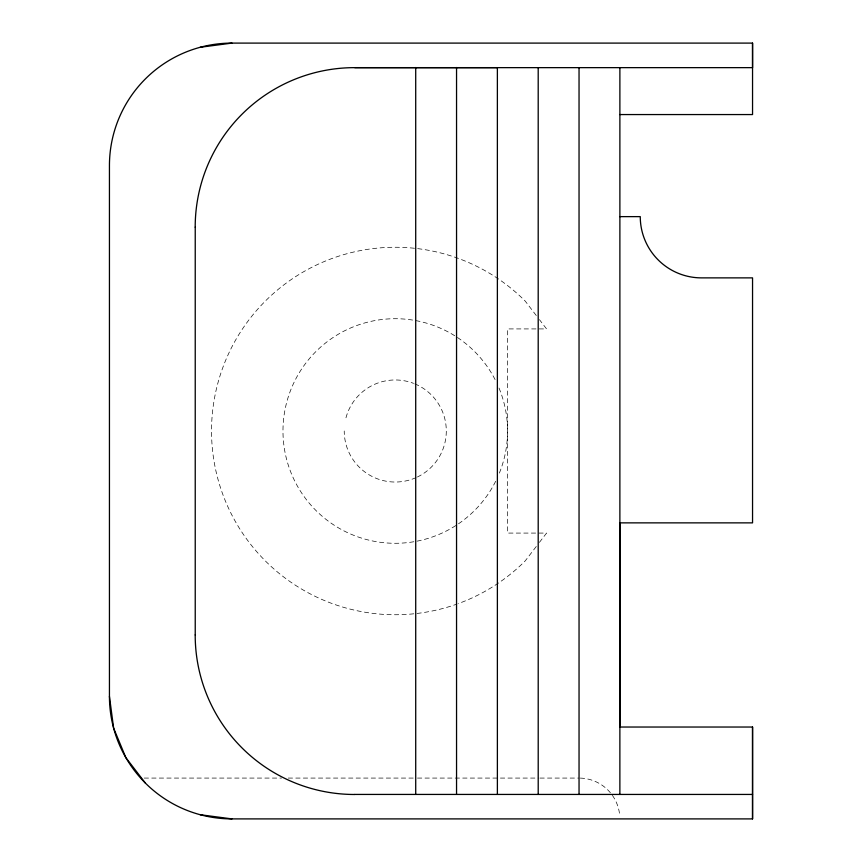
<?xml version="1.0" encoding="UTF-8"?>
<svg xmlns="http://www.w3.org/2000/svg" width="862" height="862" viewBox="0 0 862 862"><rect width="100%" height="100%" fill="white"/><g stroke="black" fill="none" stroke-linecap="round" stroke-linejoin="round"><path stroke-width="0.65" stroke-dasharray="4.31 3.23" d="M536.272 546.486L525.195 560.925A183.746 183.746 0 0 1 458.078 603.68M539.44 542.36L546.562 533.082L507.556 533.082L507.556 328.918L546.562 328.918L539.44 319.64M144.213 778.074L281.518 778.074M288.253 778.074L416.13 778.074M417.477 778.074L538.631 778.074M539.968 778.074L579.005 778.074M536.272 315.514L525.195 301.075A183.746 183.746 0 0 0 285.915 283.339A183.746 183.746 0 0 0 233.106 517.394A183.746 183.746 0 0 0 456.806 604.133M580.331 778.095A40.826 40.826 0 0 1 619.756 816.239M499.012 388.029A112.286 112.286 0 0 1 499.012 473.971M495.661 481.287A112.286 112.286 0 0 1 324.802 518.428A112.286 112.286 0 0 1 324.802 343.572A112.286 112.286 0 0 1 495.661 380.713M414.794 383.849A51.041 51.041 0 0 1 417.251 477.063M416.034 477.623A51.041 51.041 0 0 1 344.229 431M345.964 417.79A51.041 51.041 0 0 1 413.555 383.353"/><path stroke-width="1.29" d="M195.232 634.928L195.232 227.148M619.875 794.43L619.886 67.635M200.243 814.73L231.943 818.9L752.548 818.9L752.548 727.032L619.843 727.032L619.843 522.868L752.548 522.868L752.548 277.876L701.506 277.876A61.245 61.245 0 0 1 640.261 216.631L619.843 216.631M200.243 47.27L231.943 43.1L752.548 43.1L752.558 67.645L354.756 67.645A159.427 159.427 0 0 0 195.2 227.159M354.745 67.635L497.374 67.635L497.385 794.43M619.843 114.56L752.548 114.56L752.548 43.1M354.735 794.43L752.548 794.441M145.322 783.019L125.863 757.655L113.622 728.11L109.442 696.41L109.442 165.59A122.49 122.49 0 0 1 231.943 43.1M752.548 727.032L752.548 818.9M579.038 67.635L579.048 794.43M538.2 67.635L538.211 794.43M456.548 67.505L456.548 794.43M415.71 67.505L415.721 794.43M231.943 818.9A122.49 122.49 0 0 1 109.442 696.41M354.745 794.484A159.416 159.416 0 0 1 195.2 634.928"/></g></svg>
